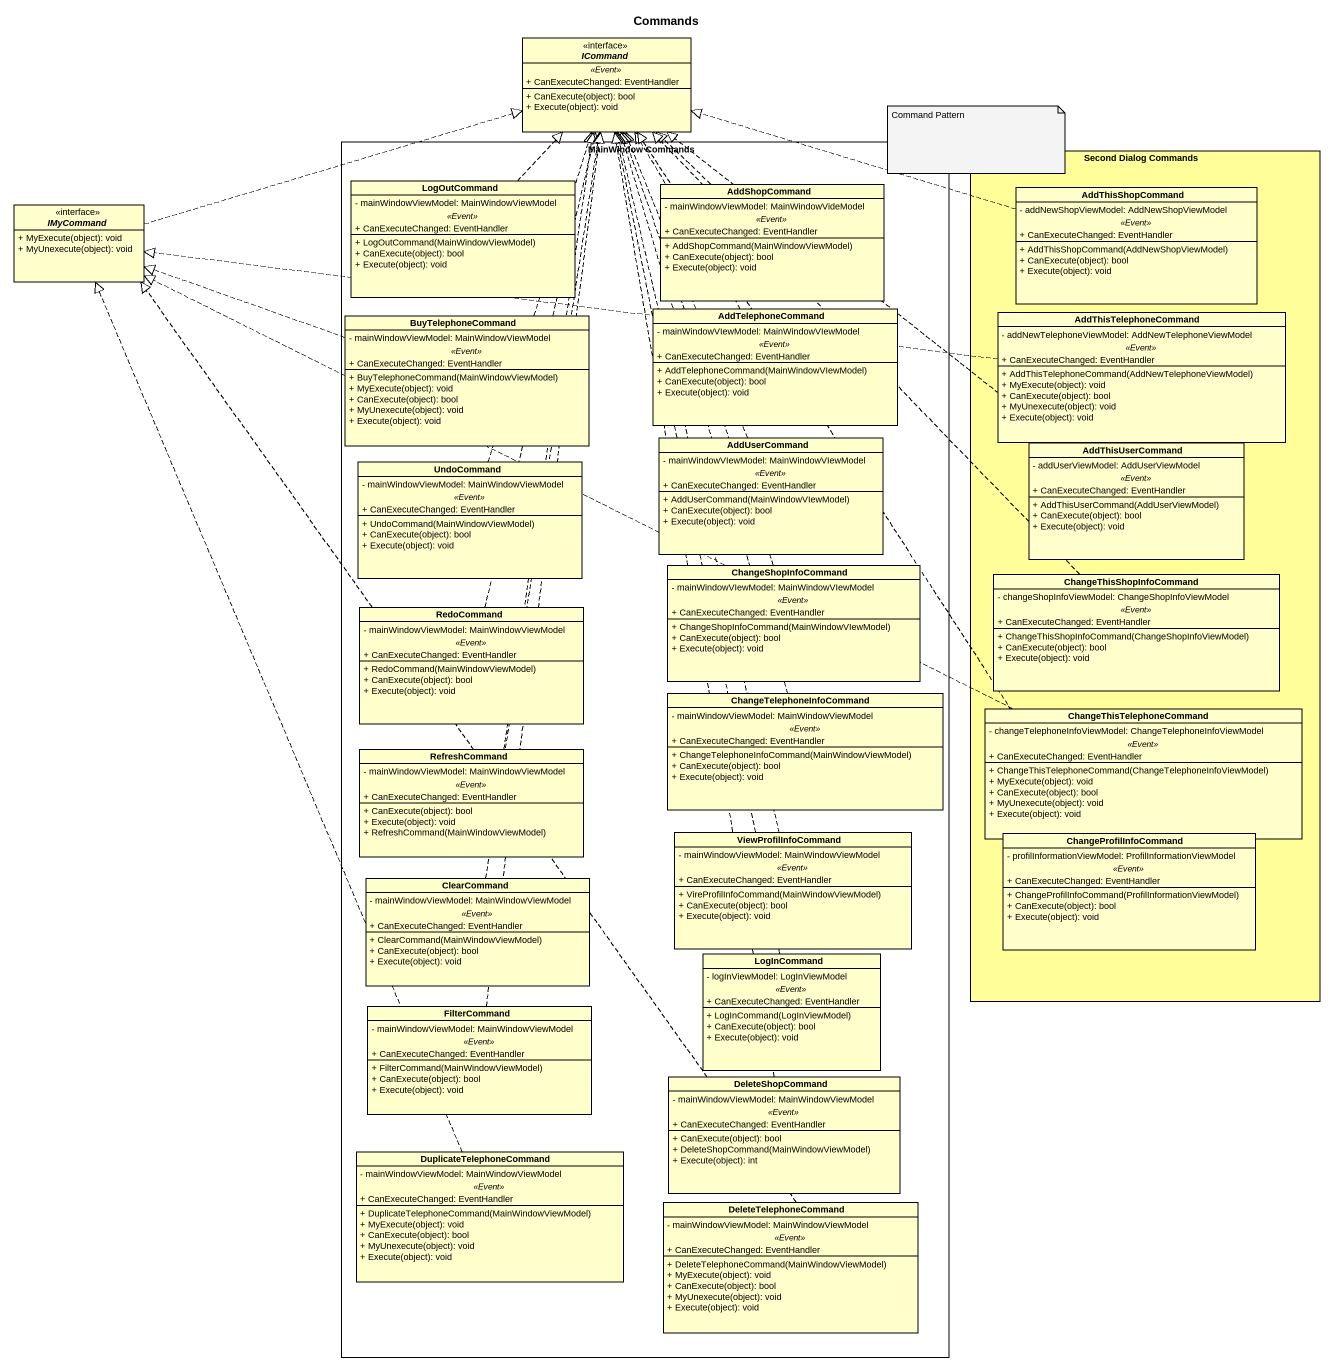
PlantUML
@startuml
title Commands
hide circle
hide empty members
skinparam classAttributeIconSize 0
interface ICommand {
  .. <<Event>> ..
  + CanExecuteChanged: EventHandler
  --
  + CanExecute(object): bool
  + Execute(object): void
}
rectangle "MainWindow Commands" as MainWindow_Commands {
  class LogOutCommand {
    - mainWindowViewModel: MainWindowViewModel
    .. <<Event>> ..
    + CanExecuteChanged: EventHandler
    --
    + LogOutCommand(MainWindowViewModel)
    + CanExecute(object): bool
    + Execute(object): void
  }
  class AddShopCommand {
    - mainWindowViewModel: MainWindowVideModel
    .. <<Event>> ..
    + CanExecuteChanged: EventHandler
    --
    + AddShopCommand(MainWindowViewModel)
    + CanExecute(object): bool
    + Execute(object): void
  }
  class BuyTelephoneCommand {
    - mainWindowViewModel: MainWindowViewModel
    .. <<Event>> ..
    + CanExecuteChanged: EventHandler
    --
    + BuyTelephoneCommand(MainWindowViewModel)
    + MyExecute(object): void
    + CanExecute(object): bool
    + MyUnexecute(object): void
    + Execute(object): void
  }
  class AddTelephoneCommand {
    - mainWindowVIewModel: MainWindowVIewModel
    .. <<Event>> ..
    + CanExecuteChanged: EventHandler
    --
    + AddTelephoneCommand(MainWindowVIewModel)
    + CanExecute(object): bool
    + Execute(object): void
  }
  class AddUserCommand {
    - mainWindowVIewModel: MainWindowVIewModel
    .. <<Event>> ..
    + CanExecuteChanged: EventHandler
    --
    + AddUserCommand(MainWindowVIewModel)
    + CanExecute(object): bool
    + Execute(object): void
  }
  class UndoCommand {
    - mainWindowViewModel: MainWindowViewModel
    .. <<Event>> ..
    + CanExecuteChanged: EventHandler
    --
    + UndoCommand(MainWindowViewModel)
    + CanExecute(object): bool
    + Execute(object): void
  }
  class ChangeShopInfoCommand {
    - mainWindowVIewModel: MainWindowVIewModel
    .. <<Event>> ..
    + CanExecuteChanged: EventHandler
    --
    + ChangeShopInfoCommand(MainWindowVIewModel)
    + CanExecute(object): bool
    + Execute(object): void
  }
  class RedoCommand {
    - mainWindowViewModel: MainWindowViewModel
    .. <<Event>> ..
    + CanExecuteChanged: EventHandler
    --
    + RedoCommand(MainWindowViewModel)
    + CanExecute(object): bool
    + Execute(object): void
  }
  class ChangeTelephoneInfoCommand {
    - mainWindowViewModel: MainWindowViewModel
    .. <<Event>> ..
    + CanExecuteChanged: EventHandler
    --
    + ChangeTelephoneInfoCommand(MainWindowViewModel)
    + CanExecute(object): bool
    + Execute(object): void
  }
  class RefreshCommand {
    - mainWindowViewModel: MainWindowViewModel
    .. <<Event>> ..
    + CanExecuteChanged: EventHandler
    --
    + CanExecute(object): bool
    + Execute(object): void
    + RefreshCommand(MainWindowViewModel)
  }
  class ViewProfilInfoCommand {
    - mainWindowViewModel: MainWindowViewModel
    .. <<Event>> ..
    + CanExecuteChanged: EventHandler
    --
    + VireProfilInfoCommand(MainWindowViewModel)
    + CanExecute(object): bool
    + Execute(object): void
  }
  class ClearCommand {
    - mainWindowViewModel: MainWindowViewModel
    .. <<Event>> ..
    + CanExecuteChanged: EventHandler
    --
    + ClearCommand(MainWindowViewModel)
    + CanExecute(object): bool
    + Execute(object): void
  }
  class LogInCommand {
    - logInViewModel: LogInViewModel
    .. <<Event>> ..
    + CanExecuteChanged: EventHandler
    --
    + LogInCommand(LogInViewModel)
    + CanExecute(object): bool
    + Execute(object): void
  }
  class FilterCommand {
    - mainWindowViewModel: MainWindowViewModel
    .. <<Event>> ..
    + CanExecuteChanged: EventHandler
    --
    + FilterCommand(MainWindowViewModel)
    + CanExecute(object): bool
    + Execute(object): void
  }
  class DeleteShopCommand {
    - mainWindowViewModel: MainWindowViewModel
    .. <<Event>> ..
    + CanExecuteChanged: EventHandler
    --
    + CanExecute(object): bool
    + DeleteShopCommand(MainWindowViewModel)
    + Execute(object): int
  }
  class DuplicateTelephoneCommand {
    - mainWindowViewModel: MainWindowViewModel
    .. <<Event>> ..
    + CanExecuteChanged: EventHandler
    --
    + DuplicateTelephoneCommand(MainWindowViewModel)
    + MyExecute(object): void
    + CanExecute(object): bool
    + MyUnexecute(object): void
    + Execute(object): void
  }
  class DeleteTelephoneCommand {
    - mainWindowViewModel: MainWindowViewModel
    .. <<Event>> ..
    + CanExecuteChanged: EventHandler
    --
    + DeleteTelephoneCommand(MainWindowViewModel)
    + MyExecute(object): void
    + CanExecute(object): bool
    + MyUnexecute(object): void
    + Execute(object): void
  }
}
rectangle "Second Dialog Commands" as Second_Dialog_Commands #FFFE99 {
  class AddThisShopCommand {
    - addNewShopViewModel: AddNewShopViewModel
    .. <<Event>> ..
    + CanExecuteChanged: EventHandler
    --
    + AddThisShopCommand(AddNewShopViewModel)
    + CanExecute(object): bool
    + Execute(object): void
  }
  class AddThisTelephoneCommand {
    - addNewTelephoneViewModel: AddNewTelephoneViewModel
    .. <<Event>> ..
    + CanExecuteChanged: EventHandler
    --
    + AddThisTelephoneCommand(AddNewTelephoneViewModel)
    + MyExecute(object): void
    + CanExecute(object): bool
    + MyUnexecute(object): void
    + Execute(object): void
  }
  class AddThisUserCommand {
    - addUserViewModel: AddUserViewModel
    .. <<Event>> ..
    + CanExecuteChanged: EventHandler
    --
    + AddThisUserCommand(AddUserViewModel)
    + CanExecute(object): bool
    + Execute(object): void
  }
  class ChangeThisShopInfoCommand {
    - changeShopInfoViewModel: ChangeShopInfoViewModel
    .. <<Event>> ..
    + CanExecuteChanged: EventHandler
    --
    + ChangeThisShopInfoCommand(ChangeShopInfoViewModel)
    + CanExecute(object): bool
    + Execute(object): void
  }
  class ChangeThisTelephoneCommand {
    - changeTelephoneInfoViewModel: ChangeTelephoneInfoViewModel
    .. <<Event>> ..
    + CanExecuteChanged: EventHandler
    --
    + ChangeThisTelephoneCommand(ChangeTelephoneInfoViewModel)
    + MyExecute(object): void
    + CanExecute(object): bool
    + MyUnexecute(object): void
    + Execute(object): void
  }
  class ChangeProfilInfoCommand {
    - profilInformationViewModel: ProfilInformationViewModel
    .. <<Event>> ..
    + CanExecuteChanged: EventHandler
    --
    + ChangeProfilInfoCommand(ProfilInformationViewModel)
    + CanExecute(object): bool
    + Execute(object): void
  }
}
interface IMyCommand {
  + MyExecute(object): void
  + MyUnexecute(object): void
}
IMyCommand .right.|> ICommand
LogOutCommand .up.|> ICommand
AddShopCommand .up.|> ICommand
AddThisShopCommand .left.|> ICommand
BuyTelephoneCommand .left.|> IMyCommand
AddTelephoneCommand .up.|> ICommand
AddThisTelephoneCommand .left.|> IMyCommand
AddUserCommand .up.|> ICommand
AddThisUserCommand .up.|> ICommand
UndoCommand .up.|> ICommand
ChangeShopInfoCommand .up.|> ICommand
ChangeThisShopInfoCommand .up.|> ICommand
RedoCommand .up.|> ICommand
ChangeTelephoneInfoCommand .up.|> ICommand
ChangeThisTelephoneCommand .left.|> IMyCommand
RefreshCommand .up.|> ICommand
ViewProfilInfoCommand .up.|> ICommand
ChangeProfilInfoCommand .up.|> ICommand
ClearCommand .up.|> ICommand
LogInCommand .up.|> ICommand
FilterCommand .up.|> ICommand
DeleteShopCommand .up.|> ICommand
DuplicateTelephoneCommand .up.|> IMyCommand
DeleteTelephoneCommand .up.|> IMyCommand
note as N1
  Command Pattern
end note
@enduml
